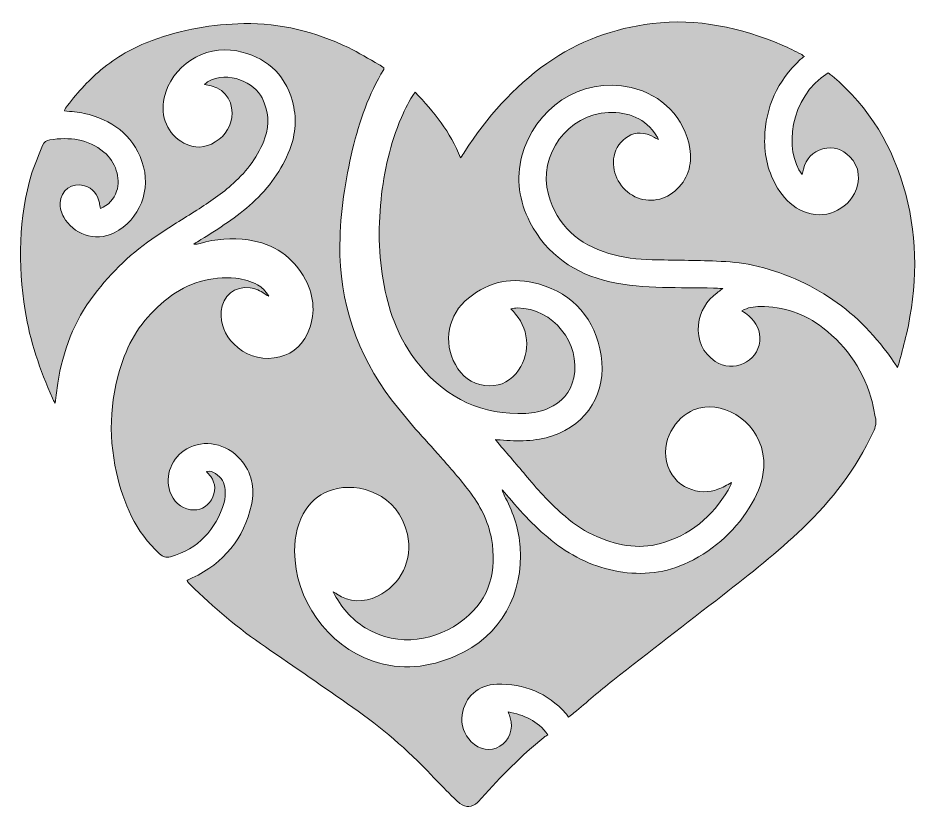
# Model space of a CAD drawing. Header units: inches. Extents: x 402 to 2475, y -2693 to -278.
# Drawn here: x 1520 to 2475, y -1767 to -928 of the extents above; entities that cross this region are included whole.
import ezdxf

# ---------------------------------------------------------------- set-up
doc = ezdxf.new("R2010")
doc.units = ezdxf.units.IN
doc.header["$MEASUREMENT"] = 0
doc.layers.add('Layer 1', color=7, linetype='Continuous')

# ---------------------------------------------------------------- blocks, each defined once
blk = doc.blocks.new('block 2')
at = {"layer": 'Layer 1', "true_color": 0x7c887f}
h = blk.add_hatch(color=8, dxfattribs=at)
h.dxf.hatch_style = 2
edge = h.paths.add_edge_path()
edge.add_spline(control_points=[(2104.32, -1670.38), (2103.26, -1668.97), (2102.44, -1667.7), (2101.45, -1666.58), (2081.96, -1644.63), (2057.13, -1634.85), (2028.22, -1635.58), (2008.32, -1636.08), (1994.08, -1649.04), (1991.38, -1667.98), (1989.81, -1679.02), (1993.29, -1688.69), (2000.99, -1696.66), (2009.57, -1705.55), (2021.63, -1707.34), (2031.38, -1701.5), (2041.32, -1695.56), (2046.11, -1682.62), (2042.51, -1671.35), (2041.92, -1669.53), (2041.15, -1667.76), (2040.05, -1664.87), (2057.12, -1668.07), (2071.45, -1674.1), (2082.46, -1689.3), (2081.06, -1690.17), (2079.48, -1690.92), (2078.17, -1691.99), (2054.17, -1711.64), (2032.3, -1733.46), (2011.82, -1756.71), (2010.53, -1758.18), (2009.25, -1759.68), (2007.83, -1761.02), (2002.07, -1766.5), (1995.3, -1767.04), (1988.94, -1762.2), (1985.66, -1759.71), (1982.74, -1756.72), (1979.84, -1753.78), (1972.65, -1746.49), (1965.46, -1739.2), (1958.44, -1731.75), (1933.26, -1705), (1905.43, -1681.31), (1875.39, -1660.26), (1844.54, -1638.64), (1813.56, -1617.2), (1782.45, -1595.96), (1753.75, -1576.36), (1727.41, -1553.99), (1702.66, -1529.66), (1701.73, -1528.74), (1700.81, -1527.81), (1699.94, -1526.84), (1699.67, -1526.54), (1699.59, -1526.08), (1699.19, -1525.16), (1701.03, -1524.33), (1702.93, -1523.51), (1704.8, -1522.63), (1738.38, -1506.88), (1759.42, -1480.71), (1767.66, -1444.8), (1771.7, -1427.2), (1767.92, -1410.55), (1755.79, -1396.49), (1741.16, -1379.54), (1717.48, -1374.97), (1699.01, -1385.39), (1683.14, -1394.34), (1675.12, -1414.42), (1681.1, -1430.88), (1684.85, -1441.2), (1691.77, -1448.27), (1703.03, -1450.08), (1712.13, -1451.54), (1720.19, -1447.56), (1725.13, -1439.45), (1730.02, -1431.42), (1729.73, -1422.3), (1724.33, -1414.91), (1723.69, -1414.03), (1722.95, -1413.23), (1722.25, -1412.39), (1721.59, -1411.6), (1720.93, -1410.8), (1719.92, -1409.6), (1723.96, -1408.38), (1726.82, -1409.95), (1729.45, -1411.65), (1735.7, -1415.7), (1739.27, -1421.63), (1739.68, -1428.99), (1739.93, -1433.49), (1739.9, -1438.31), (1738.57, -1442.54), (1729.47, -1471.42), (1711.64, -1491.82), (1681.53, -1500.03), (1676.84, -1501.31), (1673.77, -1500.33), (1670.04, -1496.89), (1644.6, -1473.43), (1631.6, -1443.5), (1624.27, -1410.56), (1614.96, -1368.67), (1617.49, -1327.5), (1632.6, -1287.25), (1642.03, -1262.11), (1657.87, -1241.65), (1679.02, -1225.32), (1700.27, -1208.92), (1724.35, -1201.65), (1751.19, -1204.23), (1759.27, -1205.01), (1766.97, -1207.4), (1774.15, -1211.24), (1778.84, -1213.75), (1782.56, -1217.33), (1785.95, -1223.32), (1783.75, -1222.02), (1782.61, -1221.46), (1781.61, -1220.73), (1776.96, -1217.33), (1771.85, -1215.08), (1766.11, -1214.28), (1750.19, -1212.08), (1736.55, -1223.08), (1735.58, -1239.09), (1734.74, -1252.7), (1739.29, -1264.49), (1748.91, -1273.98), (1760.75, -1285.64), (1775.23, -1291.05), (1791.79, -1288.86), (1808.04, -1286.71), (1820.12, -1277.98), (1826.99, -1262.93), (1835.82, -1243.59), (1834.81, -1224.26), (1824.89, -1205.71), (1811.9, -1181.43), (1791.53, -1167.34), (1764.08, -1163.46), (1746.75, -1161.01), (1729.79, -1162.28), (1713.05, -1167.23), (1711.02, -1167.84), (1708.93, -1168.24), (1706.44, -1167.85), (1708.97, -1166.27), (1711.48, -1164.67), (1714.02, -1163.12), (1733.19, -1151.43), (1751.99, -1139.19), (1768.65, -1124.02), (1786.13, -1108.09), (1799.8, -1089.4), (1808.33, -1067.24), (1814.78, -1050.49), (1815.9, -1033.4), (1811.05, -1015.98), (1802.61, -985.69), (1782.03, -968.61), (1751.97, -962.69), (1717.48, -955.89), (1682.46, -978.93), (1674.91, -1012.64), (1670.49, -1032.38), (1678.7, -1051.39), (1695.74, -1060.53), (1707.07, -1066.6), (1718.45, -1066.27), (1729.23, -1059.4), (1740.42, -1052.27), (1747.01, -1041.79), (1747, -1028.45), (1746.99, -1013.84), (1737.73, -999.91), (1717.68, -998.51), (1719.1, -997.23), (1719.95, -996.17), (1721.04, -995.54), (1742.99, -982.9), (1771.45, -996.84), (1778.9, -1012.62), (1785.44, -1026.49), (1787.24, -1040.46), (1782, -1055.02), (1775.14, -1074.12), (1763.36, -1089.87), (1748.43, -1103.34), (1736.43, -1114.17), (1723.14, -1123.29), (1709.51, -1131.93), (1695.17, -1141.02), (1680.67, -1149.88), (1666.56, -1159.32), (1641.01, -1176.43), (1619.12, -1197.41), (1600.45, -1221.92), (1579.19, -1249.83), (1567.33, -1281.43), (1561.9, -1315.74), (1560.85, -1322.39), (1560.11, -1329.08), (1559.08, -1336.92), (1557.79, -1334.5), (1556.91, -1333.1), (1556.26, -1331.6), (1543.27, -1301.55), (1532.32, -1270.87), (1527.31, -1238.33), (1519.74, -1189.12), (1520.03, -1140.26), (1534.57, -1092.19), (1537.58, -1082.24), (1542.18, -1072.77), (1545.89, -1063.01), (1547.29, -1059.31), (1549.78, -1057.73), (1553.61, -1057.15), (1574.44, -1053.98), (1594.04, -1056.01), (1610.93, -1070.1), (1623.48, -1080.57), (1629.06, -1097.77), (1624.5, -1111.75), (1621.83, -1119.91), (1615.66, -1126.71), (1607.29, -1130.23), (1606.88, -1128.07), (1606.53, -1126.04), (1606.1, -1124.03), (1604.19, -1115.01), (1599.27, -1108.66), (1590.18, -1105.93), (1577.35, -1102.08), (1565.12, -1110.76), (1564.49, -1124.16), (1564.23, -1129.55), (1565.74, -1134.5), (1568.29, -1139.16), (1577.94, -1156.75), (1601.19, -1166.43), (1621.81, -1155.92), (1649.01, -1142.07), (1662, -1109.78), (1651.38, -1080.18), (1641.02, -1051.27), (1619.17, -1035.65), (1590.12, -1029.06), (1583.38, -1027.53), (1576.36, -1027.2), (1568.97, -1026.25), (1569.37, -1025.3), (1569.58, -1024.32), (1570.13, -1023.59), (1581.28, -1008.75), (1593.43, -994.84), (1607.76, -982.92), (1624.16, -969.27), (1642.29, -958.77), (1662.37, -951.49), (1693.77, -940.1), (1726.18, -934.16), (1759.53, -933.66), (1798.56, -933.08), (1835.5, -942.21), (1870.5, -959.16), (1881.64, -964.56), (1892.24, -971.08), (1903.06, -977.15), (1904.92, -978.2), (1906.6, -979.57), (1908.19, -980.66), (1908.15, -981.5), (1908.27, -982.01), (1908.08, -982.32), (1892.08, -1008.65), (1882.12, -1037.32), (1875.08, -1067.15), (1867.19, -1100.52), (1861.89, -1134.22), (1861.53, -1168.56), (1860.89, -1229.77), (1879.53, -1284.59), (1916.41, -1333.36), (1932.6, -1354.76), (1950.89, -1374.34), (1968.72, -1394.33), (1979, -1405.87), (1989.1, -1417.61), (1998.51, -1429.85), (2010.16, -1445.01), (2019.05, -1461.82), (2022.44, -1480.85), (2028.43, -1514.58), (2021.07, -1544.63), (1993.45, -1566.53), (1964.53, -1589.46), (1924.47, -1597.31), (1888.44, -1575.51), (1873.31, -1566.35), (1862.52, -1553.23), (1854.4, -1537.41), (1855.59, -1538.11), (1856.81, -1538.74), (1857.96, -1539.5), (1871.98, -1548.71), (1886.57, -1549.07), (1901.42, -1541.96), (1926.48, -1529.96), (1939.34, -1503.34), (1933.15, -1476.14), (1923.33, -1433), (1881.2, -1420.28), (1853.57, -1428.9), (1841.88, -1432.55), (1832.58, -1439.21), (1825.8, -1449.42), (1816.79, -1462.98), (1813.56, -1478.14), (1813.51, -1494.11), (1813.35, -1545.48), (1848.3, -1594.42), (1896.75, -1611.02), (1926.78, -1621.3), (1955.86, -1617.98), (1984.49, -1605.53), (2033.49, -1584.21), (2056.44, -1538.54), (2053.01, -1490.01), (2051.71, -1471.53), (2045.99, -1454.19), (2037.49, -1437.77), (2036.09, -1435.07), (2034.65, -1432.39), (2033.98, -1428.95), (2035.39, -1430.59), (2036.84, -1432.2), (2038.22, -1433.87), (2053.64, -1452.56), (2070.03, -1470.28), (2089.3, -1485.14), (2109.48, -1500.68), (2131.9, -1511.24), (2157.08, -1515.67), (2182.93, -1520.23), (2207.87, -1517.44), (2231.57, -1505.94), (2260.6, -1491.86), (2283.25, -1470.8), (2299.39, -1442.82), (2306.12, -1431.17), (2310.64, -1418.76), (2311.55, -1405.24), (2314.33, -1364.35), (2277, -1337.57), (2248.95, -1341.16), (2246.15, -1341.52), (2243.33, -1341.97), (2240.63, -1342.77), (2222.11, -1348.26), (2202.36, -1372.53), (2208.31, -1398.79), (2214.93, -1427.99), (2244.47, -1435.69), (2263.02, -1428.43), (2267.83, -1426.54), (2272.33, -1423.84), (2277.43, -1421.29), (2277.21, -1422.16), (2277.16, -1423.07), (2276.77, -1423.8), (2261.24, -1453.18), (2238.17, -1474.3), (2206.54, -1484.72), (2182.32, -1492.7), (2158.35, -1489.01), (2135.2, -1479.09), (2122.47, -1473.64), (2111.14, -1466.01), (2100.58, -1457.14), (2085.84, -1444.75), (2073.06, -1430.49), (2060.72, -1415.79), (2050.22, -1403.28), (2039.53, -1390.93), (2028.94, -1378.5), (2028.4, -1377.87), (2027.96, -1377.16), (2026.88, -1375.64), (2029, -1375.76), (2030.35, -1375.77), (2031.7, -1375.9), (2050.47, -1377.75), (2069.09, -1377.7), (2087.26, -1371.65), (2124.36, -1359.29), (2145.39, -1324.81), (2138.83, -1286.22), (2132.23, -1247.47), (2110.64, -1221.17), (2072.43, -1210.22), (2045.35, -1202.46), (2020.08, -1207.42), (1998.02, -1225.21), (1976.42, -1242.61), (1970.86, -1272.16), (1984.22, -1295.95), (1991.08, -1308.18), (2001.04, -1316.48), (2015.39, -1318.2), (2028.65, -1319.8), (2039.92, -1315.6), (2048.57, -1305.29), (2063.89, -1287.02), (2063.65, -1260.56), (2048.13, -1242.21), (2046.74, -1240.57), (2045.28, -1239), (2043.08, -1236.53), (2045.98, -1236.21), (2048.02, -1235.78), (2050.05, -1235.79), (2087.78, -1236.02), (2117.64, -1273.2), (2109.8, -1310.08), (2106.51, -1325.57), (2097.29, -1336.11), (2083, -1342.4), (2075.35, -1345.76), (2067.24, -1347.45), (2058.92, -1347.82), (2012.97, -1349.89), (1975.76, -1332.19), (1946.61, -1297.24), (1927.39, -1274.2), (1916, -1247.21), (1909.67, -1218.09), (1902.68, -1185.9), (1901.8, -1153.36), (1905.25, -1120.64), (1908.42, -1090.59), (1914.92, -1061.38), (1926.78, -1033.5), (1930.69, -1024.31), (1935.14, -1015.38), (1941.38, -1006.58), (1961.32, -1027.32), (1978.94, -1048.92), (1989.71, -1076.28), (1991.48, -1073.58), (1992.78, -1071.64), (1994.05, -1069.68), (2017.66, -1033.38), (2045.69, -1001.08), (2081.24, -976.04), (2114.78, -952.41), (2152.44, -938.59), (2193.05, -933.6), (2241.23, -927.69), (2287, -937.95), (2331.24, -956.5), (2338.05, -959.35), (2344.57, -962.89), (2351.2, -966.17), (2352.15, -966.64), (2352.98, -967.37), (2354.73, -968.59), (2353.06, -969.85), (2351.57, -970.78), (2350.32, -971.96), (2326.23, -994.53), (2313.47, -1022.4), (2312.59, -1055.32), (2312.08, -1074.13), (2316.37, -1092.07), (2326.36, -1108.33), (2332.27, -1117.96), (2339.8, -1126.02), (2349.84, -1131.43), (2370.91, -1142.8), (2396.38, -1135.23), (2407.84, -1114.27), (2415.09, -1100.99), (2413.32, -1085.35), (2403.02, -1075.04), (2395.08, -1067.1), (2385.54, -1063.73), (2374.38, -1066.77), (2363.29, -1069.78), (2356.61, -1077.21), (2353.69, -1088.19), (2353.2, -1090.03), (2352.82, -1091.91), (2352.34, -1093.98), (2333, -1069.35), (2338.48, -1011.63), (2379.96, -986.06), (2381.32, -987.05), (2382.93, -988.08), (2384.38, -989.3), (2424.01, -1022.68), (2449.22, -1065.09), (2462.35, -1114.86), (2475.39, -1164.31), (2474.47, -1213.95), (2463.13, -1263.57), (2460.95, -1273.12), (2458.34, -1282.56), (2455.88, -1292.04), (2455.35, -1294.04), (2454.61, -1295.99), (2453.67, -1298.86), (2452, -1296.52), (2450.88, -1295.02), (2449.84, -1293.46), (2413.46, -1239.24), (2363.39, -1204.75), (2299.78, -1190.38), (2287.34, -1187.56), (2274.35, -1186.57), (2261.57, -1186.01), (2238.72, -1185.02), (2215.84, -1185.14), (2192.98, -1184.52), (2177.48, -1184.11), (2162.07, -1182.34), (2147.2, -1177.88), (2114.93, -1168.21), (2092.13, -1148.26), (2083.03, -1115.13), (2071.58, -1073.41), (2103.7, -1029.61), (2146.92, -1028.09), (2167.85, -1027.35), (2185.91, -1034.32), (2197.83, -1052.94), (2198.4, -1053.84), (2198.82, -1054.83), (2199.89, -1056.91), (2197.82, -1055.86), (2196.73, -1055.4), (2195.73, -1054.78), (2174.56, -1041.67), (2156.03, -1057.91), (2152.61, -1074.42), (2149.38, -1089.99), (2157.64, -1107.71), (2172.09, -1116.1), (2186.24, -1124.32), (2204.61, -1122.66), (2217.2, -1111.65), (2231, -1099.59), (2235.89, -1084.02), (2233.07, -1066.29), (2227.93, -1033.97), (2203.44, -1009.03), (2170.88, -1001.55), (2116.35, -989.01), (2067.84, -1025.2), (2054.79, -1074.16), (2048.27, -1098.63), (2051.81, -1122.22), (2063.38, -1144.48), (2081.42, -1179.21), (2110.56, -1199.45), (2148.3, -1208), (2166.64, -1212.16), (2185.31, -1213.6), (2204.05, -1213.96), (2222.13, -1214.31), (2240.21, -1214.39), (2258.29, -1214.64), (2261.01, -1214.67), (2263.73, -1214.94), (2268, -1215.19), (2265.16, -1217.38), (2263.69, -1218.54), (2262.2, -1219.67), (2250.9, -1228.24), (2243.68, -1239.37), (2242.29, -1253.59), (2240.7, -1269.85), (2246.63, -1283.33), (2260.16, -1292.5), (2278.95, -1305.23), (2305.08, -1293.24), (2307.37, -1271.11), (2308.51, -1260.1), (2303.83, -1251.19), (2295.71, -1244.02), (2293.61, -1242.17), (2291.18, -1240.69), (2288.4, -1238.67), (2294.64, -1235.27), (2301.15, -1234.32), (2307.71, -1234.28), (2332.53, -1234.14), (2355, -1241.9), (2374.51, -1256.91), (2401.07, -1277.34), (2418.66, -1304.08), (2427, -1336.69), (2428.24, -1341.53), (2428.71, -1346.57), (2430.06, -1351.37), (2431.7, -1357.24), (2430.36, -1362.31), (2427.84, -1367.65), (2409.51, -1406.58), (2384.1, -1440.24), (2353.01, -1469.83), (2326.13, -1495.4), (2297.1, -1518.36), (2267.86, -1541.09), (2229.01, -1571.3), (2190.03, -1601.34), (2151.3, -1631.71), (2137.25, -1642.73), (2123.78, -1654.48), (2110.03, -1665.88), (2108.39, -1667.25), (2106.68, -1668.53), (2104.32, -1670.38)], knot_values=[0, 0, 0, 0, 1, 1, 1, 2, 2, 2, 3, 3, 3, 4, 4, 4, 5, 5, 5, 6, 6, 6, 7, 7, 7, 8, 8, 8, 9, 9, 9, 10, 10, 10, 11, 11, 11, 12, 12, 12, 13, 13, 13, 14, 14, 14, 15, 15, 15, 16, 16, 16, 17, 17, 17, 18, 18, 18, 19, 19, 19, 20, 20, 20, 21, 21, 21, 22, 22, 22, 23, 23, 23, 24, 24, 24, 25, 25, 25, 26, 26, 26, 27, 27, 27, 28, 28, 28, 29, 29, 29, 30, 30, 30, 31, 31, 31, 32, 32, 32, 33, 33, 33, 34, 34, 34, 35, 35, 35, 36, 36, 36, 37, 37, 37, 38, 38, 38, 39, 39, 39, 40, 40, 40, 41, 41, 41, 42, 42, 42, 43, 43, 43, 44, 44, 44, 45, 45, 45, 46, 46, 46, 47, 47, 47, 48, 48, 48, 49, 49, 49, 50, 50, 50, 51, 51, 51, 52, 52, 52, 53, 53, 53, 54, 54, 54, 55, 55, 55, 56, 56, 56, 57, 57, 57, 58, 58, 58, 59, 59, 59, 60, 60, 60, 61, 61, 61, 62, 62, 62, 63, 63, 63, 64, 64, 64, 65, 65, 65, 66, 66, 66, 67, 67, 67, 68, 68, 68, 69, 69, 69, 70, 70, 70, 71, 71, 71, 72, 72, 72, 73, 73, 73, 74, 74, 74, 75, 75, 75, 76, 76, 76, 77, 77, 77, 78, 78, 78, 79, 79, 79, 80, 80, 80, 81, 81, 81, 82, 82, 82, 83, 83, 83, 84, 84, 84, 85, 85, 85, 86, 86, 86, 87, 87, 87, 88, 88, 88, 89, 89, 89, 90, 90, 90, 91, 91, 91, 92, 92, 92, 93, 93, 93, 94, 94, 94, 95, 95, 95, 96, 96, 96, 97, 97, 97, 98, 98, 98, 99, 99, 99, 100, 100, 100, 101, 101, 101, 102, 102, 102, 103, 103, 103, 104, 104, 104, 105, 105, 105, 106, 106, 106, 107, 107, 107, 108, 108, 108, 109, 109, 109, 110, 110, 110, 111, 111, 111, 112, 112, 112, 113, 113, 113, 114, 114, 114, 115, 115, 115, 116, 116, 116, 117, 117, 117, 118, 118, 118, 119, 119, 119, 120, 120, 120, 121, 121, 121, 122, 122, 122, 123, 123, 123, 124, 124, 124, 125, 125, 125, 126, 126, 126, 127, 127, 127, 128, 128, 128, 129, 129, 129, 130, 130, 130, 131, 131, 131, 132, 132, 132, 133, 133, 133, 134, 134, 134, 135, 135, 135, 136, 136, 136, 137, 137, 137, 138, 138, 138, 139, 139, 139, 140, 140, 140, 141, 141, 141, 142, 142, 142, 143, 143, 143, 144, 144, 144, 145, 145, 145, 146, 146, 146, 147, 147, 147, 148, 148, 148, 149, 149, 149, 150, 150, 150, 151, 151, 151, 152, 152, 152, 153, 153, 153, 154, 154, 154, 155, 155, 155, 156, 156, 156, 157, 157, 157, 158, 158, 158, 159, 159, 159, 160, 160, 160, 161, 161, 161, 162, 162, 162, 163, 163, 163, 164, 164, 164, 165, 165, 165, 166, 166, 166, 167, 167, 167, 168, 168, 168, 169, 169, 169, 170, 170, 170, 171, 171, 171, 172, 172, 172, 173, 173, 173, 174, 174, 174, 175, 175, 175, 176, 176, 176, 177, 177, 177, 178, 178, 178, 179, 179, 179, 180, 180, 180, 181, 181, 181, 182, 182, 182, 183, 183, 183, 184, 184, 184, 185, 185, 185, 186, 186, 186, 187, 187, 187, 188, 188, 188, 189, 189, 189, 190, 190, 190, 191, 191, 191, 192, 192, 192, 193, 193, 193, 194, 194, 194, 195, 195, 195, 196, 196, 196, 197, 197, 197, 198, 198, 198, 199, 199, 199, 200, 200, 200, 201, 201, 201, 202, 202, 202, 203, 203, 203, 204, 204, 204, 205, 205, 205, 206, 206, 206, 207, 207, 207, 208, 208, 208, 209, 209, 209, 209], degree=3, periodic=1)
at = {"layer": 'Layer 1', "lineweight": 0}
blk.add_open_spline([(2104.32, -1670.38), (2103.26, -1668.97), (2102.44, -1667.7), (2101.45, -1666.58), (2081.96, -1644.63), (2057.13, -1634.85), (2028.22, -1635.58), (2008.32, -1636.08), (1994.08, -1649.04), (1991.38, -1667.98), (1989.81, -1679.02), (1993.29, -1688.69), (2000.99, -1696.66), (2009.57, -1705.55), (2021.63, -1707.34), (2031.38, -1701.5), (2041.32, -1695.56), (2046.11, -1682.62), (2042.51, -1671.35), (2041.92, -1669.53), (2041.15, -1667.76), (2040.05, -1664.87), (2057.12, -1668.07), (2071.45, -1674.1), (2082.46, -1689.3), (2081.06, -1690.17), (2079.48, -1690.92), (2078.17, -1691.99), (2054.17, -1711.64), (2032.3, -1733.46), (2011.82, -1756.71), (2010.53, -1758.18), (2009.25, -1759.68), (2007.83, -1761.02), (2002.07, -1766.5), (1995.3, -1767.04), (1988.94, -1762.2), (1985.66, -1759.71), (1982.74, -1756.72), (1979.84, -1753.78), (1972.65, -1746.49), (1965.46, -1739.2), (1958.44, -1731.75), (1933.26, -1705), (1905.43, -1681.31), (1875.39, -1660.26), (1844.54, -1638.64), (1813.56, -1617.2), (1782.45, -1595.96), (1753.75, -1576.36), (1727.41, -1553.99), (1702.66, -1529.66), (1701.73, -1528.74), (1700.81, -1527.81), (1699.94, -1526.84), (1699.67, -1526.54), (1699.59, -1526.08), (1699.19, -1525.16), (1701.03, -1524.33), (1702.93, -1523.51), (1704.8, -1522.63), (1738.38, -1506.88), (1759.42, -1480.71), (1767.66, -1444.8), (1771.7, -1427.2), (1767.92, -1410.55), (1755.79, -1396.49), (1741.16, -1379.54), (1717.48, -1374.97), (1699.01, -1385.39), (1683.14, -1394.34), (1675.12, -1414.42), (1681.1, -1430.88), (1684.85, -1441.2), (1691.77, -1448.27), (1703.03, -1450.08), (1712.13, -1451.54), (1720.19, -1447.56), (1725.13, -1439.45), (1730.02, -1431.42), (1729.73, -1422.3), (1724.33, -1414.91), (1723.69, -1414.03), (1722.95, -1413.23), (1722.25, -1412.39), (1721.59, -1411.6), (1720.93, -1410.8), (1719.92, -1409.6), (1723.96, -1408.38), (1726.82, -1409.95), (1729.45, -1411.65), (1735.7, -1415.7), (1739.27, -1421.63), (1739.68, -1428.99), (1739.93, -1433.49), (1739.9, -1438.31), (1738.57, -1442.54), (1729.47, -1471.42), (1711.64, -1491.82), (1681.53, -1500.03), (1676.84, -1501.31), (1673.77, -1500.33), (1670.04, -1496.89), (1644.6, -1473.43), (1631.6, -1443.5), (1624.27, -1410.56), (1614.96, -1368.67), (1617.49, -1327.5), (1632.6, -1287.25), (1642.03, -1262.11), (1657.87, -1241.65), (1679.02, -1225.32), (1700.27, -1208.92), (1724.35, -1201.65), (1751.19, -1204.23), (1759.27, -1205.01), (1766.97, -1207.4), (1774.15, -1211.24), (1778.84, -1213.75), (1782.56, -1217.33), (1785.95, -1223.32), (1783.75, -1222.02), (1782.61, -1221.46), (1781.61, -1220.73), (1776.96, -1217.33), (1771.85, -1215.08), (1766.11, -1214.28), (1750.19, -1212.08), (1736.55, -1223.08), (1735.58, -1239.09), (1734.74, -1252.7), (1739.29, -1264.49), (1748.91, -1273.98), (1760.75, -1285.64), (1775.23, -1291.05), (1791.79, -1288.86), (1808.04, -1286.71), (1820.12, -1277.98), (1826.99, -1262.93), (1835.82, -1243.59), (1834.81, -1224.26), (1824.89, -1205.71), (1811.9, -1181.43), (1791.53, -1167.34), (1764.08, -1163.46), (1746.75, -1161.01), (1729.79, -1162.28), (1713.05, -1167.23), (1711.02, -1167.84), (1708.93, -1168.24), (1706.44, -1167.85), (1708.97, -1166.27), (1711.48, -1164.67), (1714.02, -1163.12), (1733.19, -1151.43), (1751.99, -1139.19), (1768.65, -1124.02), (1786.13, -1108.09), (1799.8, -1089.4), (1808.33, -1067.24), (1814.78, -1050.49), (1815.9, -1033.4), (1811.05, -1015.98), (1802.61, -985.69), (1782.03, -968.61), (1751.97, -962.69), (1717.48, -955.89), (1682.46, -978.93), (1674.91, -1012.64), (1670.49, -1032.38), (1678.7, -1051.39), (1695.74, -1060.53), (1707.07, -1066.6), (1718.45, -1066.27), (1729.23, -1059.4), (1740.42, -1052.27), (1747.01, -1041.79), (1747, -1028.45), (1746.99, -1013.84), (1737.73, -999.91), (1717.68, -998.51), (1719.1, -997.23), (1719.95, -996.17), (1721.04, -995.54), (1742.99, -982.9), (1771.45, -996.84), (1778.9, -1012.62), (1785.44, -1026.49), (1787.24, -1040.46), (1782, -1055.02), (1775.14, -1074.12), (1763.36, -1089.87), (1748.43, -1103.34), (1736.43, -1114.17), (1723.14, -1123.29), (1709.51, -1131.93), (1695.17, -1141.02), (1680.67, -1149.88), (1666.56, -1159.32), (1641.01, -1176.43), (1619.12, -1197.41), (1600.45, -1221.92), (1579.19, -1249.83), (1567.33, -1281.43), (1561.9, -1315.74), (1560.85, -1322.39), (1560.11, -1329.08), (1559.08, -1336.92), (1557.79, -1334.5), (1556.91, -1333.1), (1556.26, -1331.6), (1543.27, -1301.55), (1532.32, -1270.87), (1527.31, -1238.33), (1519.74, -1189.12), (1520.03, -1140.26), (1534.57, -1092.19), (1537.58, -1082.24), (1542.18, -1072.77), (1545.89, -1063.01), (1547.29, -1059.31), (1549.78, -1057.73), (1553.61, -1057.15), (1574.44, -1053.98), (1594.04, -1056.01), (1610.93, -1070.1), (1623.48, -1080.57), (1629.06, -1097.77), (1624.5, -1111.75), (1621.83, -1119.91), (1615.66, -1126.71), (1607.29, -1130.23), (1606.88, -1128.07), (1606.53, -1126.04), (1606.1, -1124.03), (1604.19, -1115.01), (1599.27, -1108.66), (1590.18, -1105.93), (1577.35, -1102.08), (1565.12, -1110.76), (1564.49, -1124.16), (1564.23, -1129.55), (1565.74, -1134.5), (1568.29, -1139.16), (1577.94, -1156.75), (1601.19, -1166.43), (1621.81, -1155.92), (1649.01, -1142.07), (1662, -1109.78), (1651.38, -1080.18), (1641.02, -1051.27), (1619.17, -1035.65), (1590.12, -1029.06), (1583.38, -1027.53), (1576.36, -1027.2), (1568.97, -1026.25), (1569.37, -1025.3), (1569.58, -1024.32), (1570.13, -1023.59), (1581.28, -1008.75), (1593.43, -994.84), (1607.76, -982.92), (1624.16, -969.27), (1642.29, -958.77), (1662.37, -951.49), (1693.77, -940.1), (1726.18, -934.16), (1759.53, -933.66), (1798.56, -933.08), (1835.5, -942.21), (1870.5, -959.16), (1881.64, -964.56), (1892.24, -971.08), (1903.06, -977.15), (1904.92, -978.2), (1906.6, -979.57), (1908.19, -980.66), (1908.15, -981.5), (1908.27, -982.01), (1908.08, -982.32), (1892.08, -1008.65), (1882.12, -1037.32), (1875.08, -1067.15), (1867.19, -1100.52), (1861.89, -1134.22), (1861.53, -1168.56), (1860.89, -1229.77), (1879.53, -1284.59), (1916.41, -1333.36), (1932.6, -1354.76), (1950.89, -1374.34), (1968.72, -1394.33), (1979, -1405.87), (1989.1, -1417.61), (1998.51, -1429.85), (2010.16, -1445.01), (2019.05, -1461.82), (2022.44, -1480.85), (2028.43, -1514.58), (2021.07, -1544.63), (1993.45, -1566.53), (1964.53, -1589.46), (1924.47, -1597.31), (1888.44, -1575.51), (1873.31, -1566.35), (1862.52, -1553.23), (1854.4, -1537.41), (1855.59, -1538.11), (1856.81, -1538.74), (1857.96, -1539.5), (1871.98, -1548.71), (1886.57, -1549.07), (1901.42, -1541.96), (1926.48, -1529.96), (1939.34, -1503.34), (1933.15, -1476.14), (1923.33, -1433), (1881.2, -1420.28), (1853.57, -1428.9), (1841.88, -1432.55), (1832.58, -1439.21), (1825.8, -1449.42), (1816.79, -1462.98), (1813.56, -1478.14), (1813.51, -1494.11), (1813.35, -1545.48), (1848.3, -1594.42), (1896.75, -1611.02), (1926.78, -1621.3), (1955.86, -1617.98), (1984.49, -1605.53), (2033.49, -1584.21), (2056.44, -1538.54), (2053.01, -1490.01), (2051.71, -1471.53), (2045.99, -1454.19), (2037.49, -1437.77), (2036.09, -1435.07), (2034.65, -1432.39), (2033.98, -1428.95), (2035.39, -1430.59), (2036.84, -1432.2), (2038.22, -1433.87), (2053.64, -1452.56), (2070.03, -1470.28), (2089.3, -1485.14), (2109.48, -1500.68), (2131.9, -1511.24), (2157.08, -1515.67), (2182.93, -1520.23), (2207.87, -1517.44), (2231.57, -1505.94), (2260.6, -1491.86), (2283.25, -1470.8), (2299.39, -1442.82), (2306.12, -1431.17), (2310.64, -1418.76), (2311.55, -1405.24), (2314.33, -1364.35), (2277, -1337.57), (2248.95, -1341.16), (2246.15, -1341.52), (2243.33, -1341.97), (2240.63, -1342.77), (2222.11, -1348.26), (2202.36, -1372.53), (2208.31, -1398.79), (2214.93, -1427.99), (2244.47, -1435.69), (2263.02, -1428.43), (2267.83, -1426.54), (2272.33, -1423.84), (2277.43, -1421.29), (2277.21, -1422.16), (2277.16, -1423.07), (2276.77, -1423.8), (2261.24, -1453.18), (2238.17, -1474.3), (2206.54, -1484.72), (2182.32, -1492.7), (2158.35, -1489.01), (2135.2, -1479.09), (2122.47, -1473.64), (2111.14, -1466.01), (2100.58, -1457.14), (2085.84, -1444.75), (2073.06, -1430.49), (2060.72, -1415.79), (2050.22, -1403.28), (2039.53, -1390.93), (2028.94, -1378.5), (2028.4, -1377.87), (2027.96, -1377.16), (2026.88, -1375.64), (2029, -1375.76), (2030.35, -1375.77), (2031.7, -1375.9), (2050.47, -1377.75), (2069.09, -1377.7), (2087.26, -1371.65), (2124.36, -1359.29), (2145.39, -1324.81), (2138.83, -1286.22), (2132.23, -1247.47), (2110.64, -1221.17), (2072.43, -1210.22), (2045.35, -1202.46), (2020.08, -1207.42), (1998.02, -1225.21), (1976.42, -1242.61), (1970.86, -1272.16), (1984.22, -1295.95), (1991.08, -1308.18), (2001.04, -1316.48), (2015.39, -1318.2), (2028.65, -1319.8), (2039.92, -1315.6), (2048.57, -1305.29), (2063.89, -1287.02), (2063.65, -1260.56), (2048.13, -1242.21), (2046.74, -1240.57), (2045.28, -1239), (2043.08, -1236.53), (2045.98, -1236.21), (2048.02, -1235.78), (2050.05, -1235.79), (2087.78, -1236.02), (2117.64, -1273.2), (2109.8, -1310.08), (2106.51, -1325.57), (2097.29, -1336.11), (2083, -1342.4), (2075.35, -1345.76), (2067.24, -1347.45), (2058.92, -1347.82), (2012.97, -1349.89), (1975.76, -1332.19), (1946.61, -1297.24), (1927.39, -1274.2), (1916, -1247.21), (1909.67, -1218.09), (1902.68, -1185.9), (1901.8, -1153.36), (1905.25, -1120.64), (1908.42, -1090.59), (1914.92, -1061.38), (1926.78, -1033.5), (1930.69, -1024.31), (1935.14, -1015.38), (1941.38, -1006.58), (1961.32, -1027.32), (1978.94, -1048.92), (1989.71, -1076.28), (1991.48, -1073.58), (1992.78, -1071.64), (1994.05, -1069.68), (2017.66, -1033.38), (2045.69, -1001.08), (2081.24, -976.04), (2114.78, -952.41), (2152.44, -938.59), (2193.05, -933.6), (2241.23, -927.69), (2287, -937.95), (2331.24, -956.5), (2338.05, -959.35), (2344.57, -962.89), (2351.2, -966.17), (2352.15, -966.64), (2352.98, -967.37), (2354.73, -968.59), (2353.06, -969.85), (2351.57, -970.78), (2350.32, -971.96), (2326.23, -994.53), (2313.47, -1022.4), (2312.59, -1055.32), (2312.08, -1074.13), (2316.37, -1092.07), (2326.36, -1108.33), (2332.27, -1117.96), (2339.8, -1126.02), (2349.84, -1131.43), (2370.91, -1142.8), (2396.38, -1135.23), (2407.84, -1114.27), (2415.09, -1100.99), (2413.32, -1085.35), (2403.02, -1075.04), (2395.08, -1067.1), (2385.54, -1063.73), (2374.38, -1066.77), (2363.29, -1069.78), (2356.61, -1077.21), (2353.69, -1088.19), (2353.2, -1090.03), (2352.82, -1091.91), (2352.34, -1093.98), (2333, -1069.35), (2338.48, -1011.63), (2379.96, -986.06), (2381.32, -987.05), (2382.93, -988.08), (2384.38, -989.3), (2424.01, -1022.68), (2449.22, -1065.09), (2462.35, -1114.86), (2475.39, -1164.31), (2474.47, -1213.95), (2463.13, -1263.57), (2460.95, -1273.12), (2458.34, -1282.56), (2455.88, -1292.04), (2455.35, -1294.04), (2454.61, -1295.99), (2453.67, -1298.86), (2452, -1296.52), (2450.88, -1295.02), (2449.84, -1293.46), (2413.46, -1239.24), (2363.39, -1204.75), (2299.78, -1190.38), (2287.34, -1187.56), (2274.35, -1186.57), (2261.57, -1186.01), (2238.72, -1185.02), (2215.84, -1185.14), (2192.98, -1184.52), (2177.48, -1184.11), (2162.07, -1182.34), (2147.2, -1177.88), (2114.93, -1168.21), (2092.13, -1148.26), (2083.03, -1115.13), (2071.58, -1073.41), (2103.7, -1029.61), (2146.92, -1028.09), (2167.85, -1027.35), (2185.91, -1034.32), (2197.83, -1052.94), (2198.4, -1053.84), (2198.82, -1054.83), (2199.89, -1056.91), (2197.82, -1055.86), (2196.73, -1055.4), (2195.73, -1054.78), (2174.56, -1041.67), (2156.03, -1057.91), (2152.61, -1074.42), (2149.38, -1089.99), (2157.64, -1107.71), (2172.09, -1116.1), (2186.24, -1124.32), (2204.61, -1122.66), (2217.2, -1111.65), (2231, -1099.59), (2235.89, -1084.02), (2233.07, -1066.29), (2227.93, -1033.97), (2203.44, -1009.03), (2170.88, -1001.55), (2116.35, -989.01), (2067.84, -1025.2), (2054.79, -1074.16), (2048.27, -1098.63), (2051.81, -1122.22), (2063.38, -1144.48), (2081.42, -1179.21), (2110.56, -1199.45), (2148.3, -1208), (2166.64, -1212.16), (2185.31, -1213.6), (2204.05, -1213.96), (2222.13, -1214.31), (2240.21, -1214.39), (2258.29, -1214.64), (2261.01, -1214.67), (2263.73, -1214.94), (2268, -1215.19), (2265.16, -1217.38), (2263.69, -1218.54), (2262.2, -1219.67), (2250.9, -1228.24), (2243.68, -1239.37), (2242.29, -1253.59), (2240.7, -1269.85), (2246.63, -1283.33), (2260.16, -1292.5), (2278.95, -1305.23), (2305.08, -1293.24), (2307.37, -1271.11), (2308.51, -1260.1), (2303.83, -1251.19), (2295.71, -1244.02), (2293.61, -1242.17), (2291.18, -1240.69), (2288.4, -1238.67), (2294.64, -1235.27), (2301.15, -1234.32), (2307.71, -1234.28), (2332.53, -1234.14), (2355, -1241.9), (2374.51, -1256.91), (2401.07, -1277.34), (2418.66, -1304.08), (2427, -1336.69), (2428.24, -1341.53), (2428.71, -1346.57), (2430.06, -1351.37), (2431.7, -1357.24), (2430.36, -1362.31), (2427.84, -1367.65), (2409.51, -1406.58), (2384.1, -1440.24), (2353.01, -1469.83), (2326.13, -1495.4), (2297.1, -1518.36), (2267.86, -1541.09), (2229.01, -1571.3), (2190.03, -1601.34), (2151.3, -1631.71), (2137.25, -1642.73), (2123.78, -1654.48), (2110.03, -1665.88), (2108.39, -1667.25), (2106.68, -1668.53), (2104.32, -1670.38)], degree=3, knots=[0, 0, 0, 0, 1, 1, 1, 2, 2, 2, 3, 3, 3, 4, 4, 4, 5, 5, 5, 6, 6, 6, 7, 7, 7, 8, 8, 8, 9, 9, 9, 10, 10, 10, 11, 11, 11, 12, 12, 12, 13, 13, 13, 14, 14, 14, 15, 15, 15, 16, 16, 16, 17, 17, 17, 18, 18, 18, 19, 19, 19, 20, 20, 20, 21, 21, 21, 22, 22, 22, 23, 23, 23, 24, 24, 24, 25, 25, 25, 26, 26, 26, 27, 27, 27, 28, 28, 28, 29, 29, 29, 30, 30, 30, 31, 31, 31, 32, 32, 32, 33, 33, 33, 34, 34, 34, 35, 35, 35, 36, 36, 36, 37, 37, 37, 38, 38, 38, 39, 39, 39, 40, 40, 40, 41, 41, 41, 42, 42, 42, 43, 43, 43, 44, 44, 44, 45, 45, 45, 46, 46, 46, 47, 47, 47, 48, 48, 48, 49, 49, 49, 50, 50, 50, 51, 51, 51, 52, 52, 52, 53, 53, 53, 54, 54, 54, 55, 55, 55, 56, 56, 56, 57, 57, 57, 58, 58, 58, 59, 59, 59, 60, 60, 60, 61, 61, 61, 62, 62, 62, 63, 63, 63, 64, 64, 64, 65, 65, 65, 66, 66, 66, 67, 67, 67, 68, 68, 68, 69, 69, 69, 70, 70, 70, 71, 71, 71, 72, 72, 72, 73, 73, 73, 74, 74, 74, 75, 75, 75, 76, 76, 76, 77, 77, 77, 78, 78, 78, 79, 79, 79, 80, 80, 80, 81, 81, 81, 82, 82, 82, 83, 83, 83, 84, 84, 84, 85, 85, 85, 86, 86, 86, 87, 87, 87, 88, 88, 88, 89, 89, 89, 90, 90, 90, 91, 91, 91, 92, 92, 92, 93, 93, 93, 94, 94, 94, 95, 95, 95, 96, 96, 96, 97, 97, 97, 98, 98, 98, 99, 99, 99, 100, 100, 100, 101, 101, 101, 102, 102, 102, 103, 103, 103, 104, 104, 104, 105, 105, 105, 106, 106, 106, 107, 107, 107, 108, 108, 108, 109, 109, 109, 110, 110, 110, 111, 111, 111, 112, 112, 112, 113, 113, 113, 114, 114, 114, 115, 115, 115, 116, 116, 116, 117, 117, 117, 118, 118, 118, 119, 119, 119, 120, 120, 120, 121, 121, 121, 122, 122, 122, 123, 123, 123, 124, 124, 124, 125, 125, 125, 126, 126, 126, 127, 127, 127, 128, 128, 128, 129, 129, 129, 130, 130, 130, 131, 131, 131, 132, 132, 132, 133, 133, 133, 134, 134, 134, 135, 135, 135, 136, 136, 136, 137, 137, 137, 138, 138, 138, 139, 139, 139, 140, 140, 140, 141, 141, 141, 142, 142, 142, 143, 143, 143, 144, 144, 144, 145, 145, 145, 146, 146, 146, 147, 147, 147, 148, 148, 148, 149, 149, 149, 150, 150, 150, 151, 151, 151, 152, 152, 152, 153, 153, 153, 154, 154, 154, 155, 155, 155, 156, 156, 156, 157, 157, 157, 158, 158, 158, 159, 159, 159, 160, 160, 160, 161, 161, 161, 162, 162, 162, 163, 163, 163, 164, 164, 164, 165, 165, 165, 166, 166, 166, 167, 167, 167, 168, 168, 168, 169, 169, 169, 170, 170, 170, 171, 171, 171, 172, 172, 172, 173, 173, 173, 174, 174, 174, 175, 175, 175, 176, 176, 176, 177, 177, 177, 178, 178, 178, 179, 179, 179, 180, 180, 180, 181, 181, 181, 182, 182, 182, 183, 183, 183, 184, 184, 184, 185, 185, 185, 186, 186, 186, 187, 187, 187, 188, 188, 188, 189, 189, 189, 190, 190, 190, 191, 191, 191, 192, 192, 192, 193, 193, 193, 194, 194, 194, 195, 195, 195, 196, 196, 196, 197, 197, 197, 198, 198, 198, 199, 199, 199, 200, 200, 200, 201, 201, 201, 202, 202, 202, 203, 203, 203, 204, 204, 204, 205, 205, 205, 206, 206, 206, 207, 207, 207, 208, 208, 208, 209, 209, 209, 209], dxfattribs=at)

msp = doc.modelspace()

# ---------------------------------------------------------------- block references
at = {"layer": 'Layer 1'}
msp.add_blockref('block 2', (0, 0), dxfattribs=at)

doc.saveas('drawing.dxf')
